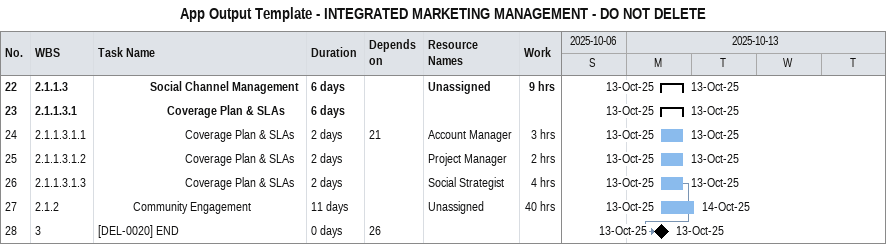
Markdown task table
App Output Template - INTEGRATED MARKETING MANAGEMENT - DO NOT DELETE

| ID | WBS | Task | Duration | Start | Finish | Predecessors | Resources | Work (h) |
|---|---|---|---|---|---|---|---|---|
| 22 | 2.1.1.3 | **Social Channel Management** | 6d | 2025-10-13 | 2025-10-13 |  | Unassigned | 9 |
| 23 | 2.1.1.3.1 | **Coverage Plan & SLAs** | 6d | 2025-10-13 | 2025-10-13 |  |  |  |
| 24 | 2.1.1.3.1.1 | Coverage Plan & SLAs | 2d | 2025-10-13 | 2025-10-13 | 21 | Account Manager | 3 |
| 25 | 2.1.1.3.1.2 | Coverage Plan & SLAs | 2d | 2025-10-13 | 2025-10-13 |  | Project Manager | 2 |
| 26 | 2.1.1.3.1.3 | Coverage Plan & SLAs | 2d | 2025-10-13 | 2025-10-13 |  | Social Strategist | 4 |
| 27 | 2.1.2 | Community Engagement | 11d | 2025-10-13 | 2025-10-14 |  | Unassigned | 40 |
| 28 | 3 | [DEL-0020] END | 0d | 2025-10-13 | 2025-10-13 | 26 |  |  |
